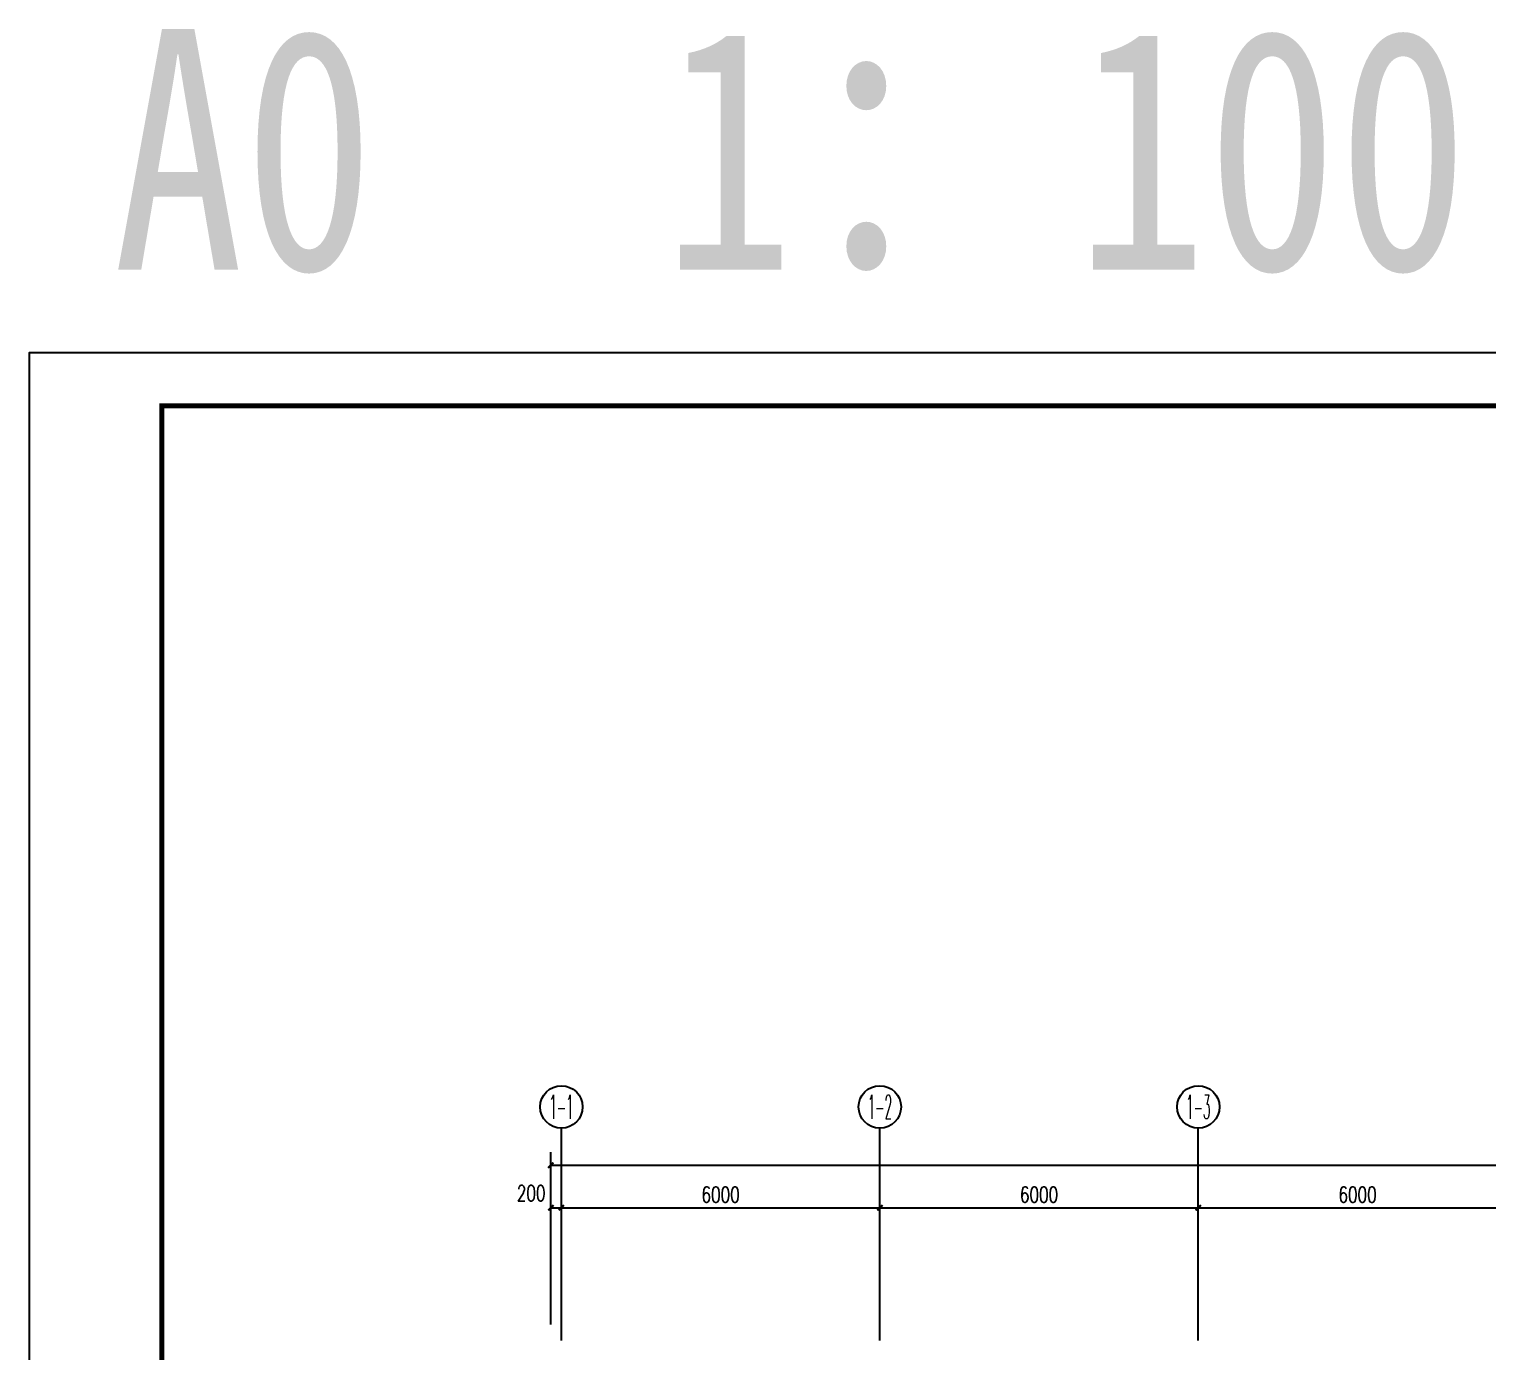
# Model space of a CAD drawing. Extents: x 815029915 to 815825525, y 579155098 to 579748855.
# Drawn here: x 815288638 to 815316102, y 579485521 to 579510424 of the extents above; entities that cross this region are included whole.
import ezdxf
from ezdxf.enums import TextEntityAlignment as Align

# ---------------------------------------------------------------- set-up
doc = ezdxf.new("R2010")
doc.units = 0
doc.header["$LTSCALE"] = 100
doc.header["$MEASUREMENT"] = 0
for name, color, linetype in [('AXIS', 3, 'Continuous'), ('AXIS_TEXT', 7, 'Continuous'), ('PUB_TEXT', 7, 'Continuous'), ('ZG-图框层', 4, 'Continuous'), ('zm', 1, 'Continuous')]:
    doc.layers.add(name, color=color, linetype=linetype)
doc.styles.add('_TCH_AXIS', font='COMPLEX', dxfattribs={"bigfont": 'GBCBIG'})
doc.styles.add('_TCH_DIM_T3', font='SIMPLEX', dxfattribs={"width": 0.705882, "bigfont": 'GBCBIG'})
doc.styles.add('COMPLEX', font='COMPLEX')
doc.styles.add('宋体-TK', font='', dxfattribs={"width": 0.8})
doc.styles.get('宋体-TK').set_extended_font_data('SimSun')
doc.dimstyles.new('_TCH_ARCH-100', dxfattribs={"dimscale": 100, "dimtxt": 2.975, "dimasz": 1, "dimexe": 2.5, "dimexo": 3, "dimgap": 1, "dimtad": 1, "dimdec": 0, "dimzin": 0, "dimdsep": 46, "dimtxsty": '_TCH_DIM_T3', "dimblk": 'ARCHTICK', "dimcen": 0.09, "dimclrt": 7, "dimazin": 2, "dimtfac": 1, "dimtdec": 0, "dimtix": 1, "dimtmove": 2, "dimatfit": 3, "dimfxl": 0, "dimtolj": 1, "dimtzin": 0, "dimarcsym": 0})

# ---------------------------------------------------------------- blocks, each defined once
blk = doc.blocks.new('_AXISO')
blk.add_circle((0, 0), 0.5)
at = {"layer": 'AXIS_TEXT', "style": 'COMPLEX', "width": 1.041667}
blk.add_attdef('A', text='', height=0.56, dxfattribs=at).set_placement((-0.25, -0.28), (0.25, -0.28), align=Align.FIT)
blk = doc.blocks.new('_ArchTick')
at = {"color": 0, "linetype": 'ByBlock', "const_width": 0.4}
blk.add_lwpolyline([(-0.5, -0.5), (0.5, 0.5)], dxfattribs=at)
blk = doc.blocks.new('*D387')
at = {"layer": 'AXIS', "color": 0, "lineweight": -2, "transparency": 16777216}
for p, q in [((815298466, 579486017), (815298466, 579489267)), ((815357886, 579486017), (815357886, 579489267)), ((815298466, 579489017), (815357886, 579489017))]:
    blk.add_line(p, q, dxfattribs=at)
at = {"layer": 'Defpoints', "color": 0, "transparency": 16777216}
for p in [(815357886, 579489017), (815298466, 579485717), (815357886, 579485717)]:
    blk.add_point(p, dxfattribs=at)
at = {"layer": 'AXIS', "color": 0, "lineweight": -2, "transparency": 16777216, "xscale": 100, "yscale": 100, "zscale": 100, "rotation": 180}
blk.add_blockref('_ArchTick', (815298466, 579489017), dxfattribs=at)
at = {"layer": 'AXIS', "color": 0, "lineweight": -2, "transparency": 16777216, "xscale": 100, "yscale": 100, "zscale": 100}
blk.add_blockref('_ArchTick', (815357886, 579489017), dxfattribs=at)
at = {"layer": 'AXIS', "color": 7, "transparency": 16777216, "insert": (815328176, 579489265), "char_height": 297.5, "attachment_point": 5, "style": '_TCH_DIM_T3'}
blk.add_mtext('\\A1;59420', dxfattribs=at)
blk = doc.blocks.new('*D388')
at = {"layer": 'AXIS', "color": 0, "lineweight": -2, "transparency": 16777216}
for p, q in [((815298466, 579486017), (815298466, 579488467)), ((815298666, 579486017), (815298666, 579488467)), ((815298466, 579488217), (815298666, 579488217))]:
    blk.add_line(p, q, dxfattribs=at)
at = {"layer": 'Defpoints', "color": 0, "transparency": 16777216}
for p in [(815298666, 579488217), (815298466, 579485717), (815298666, 579485717)]:
    blk.add_point(p, dxfattribs=at)
at = {"layer": 'AXIS', "color": 0, "lineweight": -2, "transparency": 16777216, "xscale": 100, "yscale": 100, "zscale": 100, "rotation": 180}
blk.add_blockref('_ArchTick', (815298466, 579488217), dxfattribs=at)
at = {"layer": 'AXIS', "color": 0, "lineweight": -2, "transparency": 16777216, "xscale": 100, "yscale": 100, "zscale": 100}
blk.add_blockref('_ArchTick', (815298666, 579488217), dxfattribs=at)
at = {"layer": 'AXIS', "color": 7, "transparency": 16777216, "insert": (815298096, 579488492), "char_height": 297.5, "attachment_point": 5, "style": '_TCH_DIM_T3'}
blk.add_mtext('\\A1;200', dxfattribs=at)
blk = doc.blocks.new('*D389')
at = {"layer": 'AXIS', "color": 0, "lineweight": -2, "transparency": 16777216}
for p, q in [((815298666, 579486017), (815298666, 579488467)), ((815304666, 579486017), (815304666, 579488467)), ((815298666, 579488217), (815304666, 579488217))]:
    blk.add_line(p, q, dxfattribs=at)
at = {"layer": 'Defpoints', "color": 0, "transparency": 16777216}
for p in [(815304666, 579488217), (815298666, 579485717), (815304666, 579485717)]:
    blk.add_point(p, dxfattribs=at)
at = {"layer": 'AXIS', "color": 0, "lineweight": -2, "transparency": 16777216, "xscale": 100, "yscale": 100, "zscale": 100, "rotation": 180}
blk.add_blockref('_ArchTick', (815298666, 579488217), dxfattribs=at)
at = {"layer": 'AXIS', "color": 0, "lineweight": -2, "transparency": 16777216, "xscale": 100, "yscale": 100, "zscale": 100}
blk.add_blockref('_ArchTick', (815304666, 579488217), dxfattribs=at)
at = {"layer": 'AXIS', "color": 7, "transparency": 16777216, "insert": (815301666, 579488465), "char_height": 297.5, "attachment_point": 5, "style": '_TCH_DIM_T3'}
blk.add_mtext('\\A1;6000', dxfattribs=at)
blk = doc.blocks.new('*D390')
at = {"layer": 'AXIS', "color": 0, "lineweight": -2, "transparency": 16777216}
for p, q in [((815304666, 579486017), (815304666, 579488467)), ((815310666, 579486017), (815310666, 579488467)), ((815304666, 579488217), (815310666, 579488217))]:
    blk.add_line(p, q, dxfattribs=at)
at = {"layer": 'Defpoints', "color": 0, "transparency": 16777216}
for p in [(815310666, 579488217), (815304666, 579485717), (815310666, 579485717)]:
    blk.add_point(p, dxfattribs=at)
at = {"layer": 'AXIS', "color": 0, "lineweight": -2, "transparency": 16777216, "xscale": 100, "yscale": 100, "zscale": 100, "rotation": 180}
blk.add_blockref('_ArchTick', (815304666, 579488217), dxfattribs=at)
at = {"layer": 'AXIS', "color": 0, "lineweight": -2, "transparency": 16777216, "xscale": 100, "yscale": 100, "zscale": 100}
blk.add_blockref('_ArchTick', (815310666, 579488217), dxfattribs=at)
at = {"layer": 'AXIS', "color": 7, "transparency": 16777216, "insert": (815307666, 579488465), "char_height": 297.5, "attachment_point": 5, "style": '_TCH_DIM_T3'}
blk.add_mtext('\\A1;6000', dxfattribs=at)
blk = doc.blocks.new('*D391')
at = {"layer": 'AXIS', "color": 0, "lineweight": -2, "transparency": 16777216}
for p, q in [((815310666, 579486017), (815310666, 579488467)), ((815316666, 579486017), (815316666, 579488467)), ((815310666, 579488217), (815316666, 579488217))]:
    blk.add_line(p, q, dxfattribs=at)
at = {"layer": 'Defpoints', "color": 0, "transparency": 16777216}
for p in [(815316666, 579488217), (815310666, 579485717), (815316666, 579485717)]:
    blk.add_point(p, dxfattribs=at)
at = {"layer": 'AXIS', "color": 0, "lineweight": -2, "transparency": 16777216, "xscale": 100, "yscale": 100, "zscale": 100, "rotation": 180}
blk.add_blockref('_ArchTick', (815310666, 579488217), dxfattribs=at)
at = {"layer": 'AXIS', "color": 0, "lineweight": -2, "transparency": 16777216, "xscale": 100, "yscale": 100, "zscale": 100}
blk.add_blockref('_ArchTick', (815316666, 579488217), dxfattribs=at)
at = {"layer": 'AXIS', "color": 7, "transparency": 16777216, "insert": (815313666, 579488465), "char_height": 297.5, "attachment_point": 5, "style": '_TCH_DIM_T3'}
blk.add_mtext('\\A1;6000', dxfattribs=at)
blk = doc.blocks.new('ll')
at = {"layer": 'ZG-图框层'}
blk.add_lwpolyline([(815136770, 579524220), (815255670, 579524220), (815255670, 579608320), (815136770, 579608320)], close=True, dxfattribs=at)

msp = doc.modelspace()

# ---------------------------------------------------------------- linework, layer by layer
at = {"layer": 'AXIS'}
for p, q in [((815298666.1, 579485716.7), (815298666.1, 579489716.7)), ((815304666.1, 579485716.7), (815304666.1, 579489716.7)), ((815310666.1, 579485716.7), (815310666.1, 579489716.7))]:
    msp.add_line(p, q, dxfattribs=at)
at = {"layer": 'ZG-图框层'}
msp.add_lwpolyline([(815288638.1, 579420226.5), (815407538.1, 579420226.5), (815407538.1, 579504326.5), (815288638.1, 579504326.5)], close=True, dxfattribs=at)
at = {"layer": 'ZG-图框层', "const_width": 100}
msp.add_lwpolyline([(815291138.1, 579421226.5), (815406538.1, 579421226.5), (815406538.1, 579503326.5), (815291138.1, 579503326.5)], close=True, dxfattribs=at)

# ---------------------------------------------------------------- block references
at = {"layer": 'AXIS'}
ref = msp.add_blockref('_AXISO', (815298666.1, 579490116.7), dxfattribs=dict(at, xscale=800, yscale=800, zscale=800))
ref.add_attrib('A', '1-1', dxfattribs={"color": 7, "height": 452.55, "style": '_TCH_AXIS', "width": 0.42}).set_placement((815298439.8, 579489890.4), (815298892.3, 579489890.4), align=Align.FIT)
ref = msp.add_blockref('_AXISO', (815304666.1, 579490116.7), dxfattribs=dict(at, xscale=800, yscale=800, zscale=800))
ref.add_attrib('A', '1-2', dxfattribs={"color": 7, "height": 452.55, "style": '_TCH_AXIS', "width": 0.381818}).set_placement((815304439.8, 579489890.4), (815304892.3, 579489890.4), align=Align.FIT)
ref = msp.add_blockref('_AXISO', (815310666.1, 579490116.7), dxfattribs=dict(at, xscale=800, yscale=800, zscale=800))
ref.add_attrib('A', '1-3', dxfattribs={"color": 7, "height": 452.55, "style": '_TCH_AXIS', "width": 0.381818}).set_placement((815310439.8, 579489890.4), (815310892.3, 579489890.4), align=Align.FIT)
at = {"layer": 'zm', "color": 1}
msp.add_blockref('ll', (151868, -103993.4), dxfattribs=at)

# ---------------------------------------------------------------- texts
at = {"layer": 'PUB_TEXT', "style": '宋体-TK', "width": 0.8}
for s, height, p in [('A0', 4531.65, (815290212.5, 579505892.6)), ('1', 4531.6, (815300582.1, 579505892.6)), ('100', 4531.65, (815308359.3, 579505892.6)), ('：', 4531.6, (815303174.5, 579505892.6))]:
    msp.add_text(s, height=height, dxfattribs=at).set_placement(p)

# ---------------------------------------------------------------- dimensions: what is measured, and where the dimension line sits
at = {"layer": 'AXIS'}
for p1, p2, distance, picture, middle in [((815298466.1, 579485716.7), (815357886.1, 579485716.7), 3300, '*D387', (815328176.1, 579489265.4)), ((815298666.1, 579485716.7), (815304666.1, 579485716.7), 2500, '*D389', (815301666.1, 579488465.4)), ((815304666.1, 579485716.7), (815310666.1, 579485716.7), 2500, '*D390', (815307666.1, 579488465.4)), ((815310666.1, 579485716.7), (815316666.1, 579485716.7), 2500, '*D391', (815313666.1, 579488465.4))]:
    dim = msp.add_aligned_dim(p1=p1, p2=p2, distance=distance, dimstyle='_TCH_ARCH-100', dxfattribs=at)
    dim.commit()
    dim.dimension.update_dxf_attribs({"geometry": picture, "text_midpoint": middle})
dim = msp.add_linear_dim(base=(815298666.1, 579488216.7), p1=(815298466.1, 579485716.7), p2=(815298666.1, 579485716.7), angle=0, dimstyle='_TCH_ARCH-100', dxfattribs=at)
dim.commit()
dim.dimension.update_dxf_attribs({"geometry": '*D388', "text_midpoint": (815298096.1, 579488491.7), "dimtype": 161})

doc.saveas('drawing.dxf')
